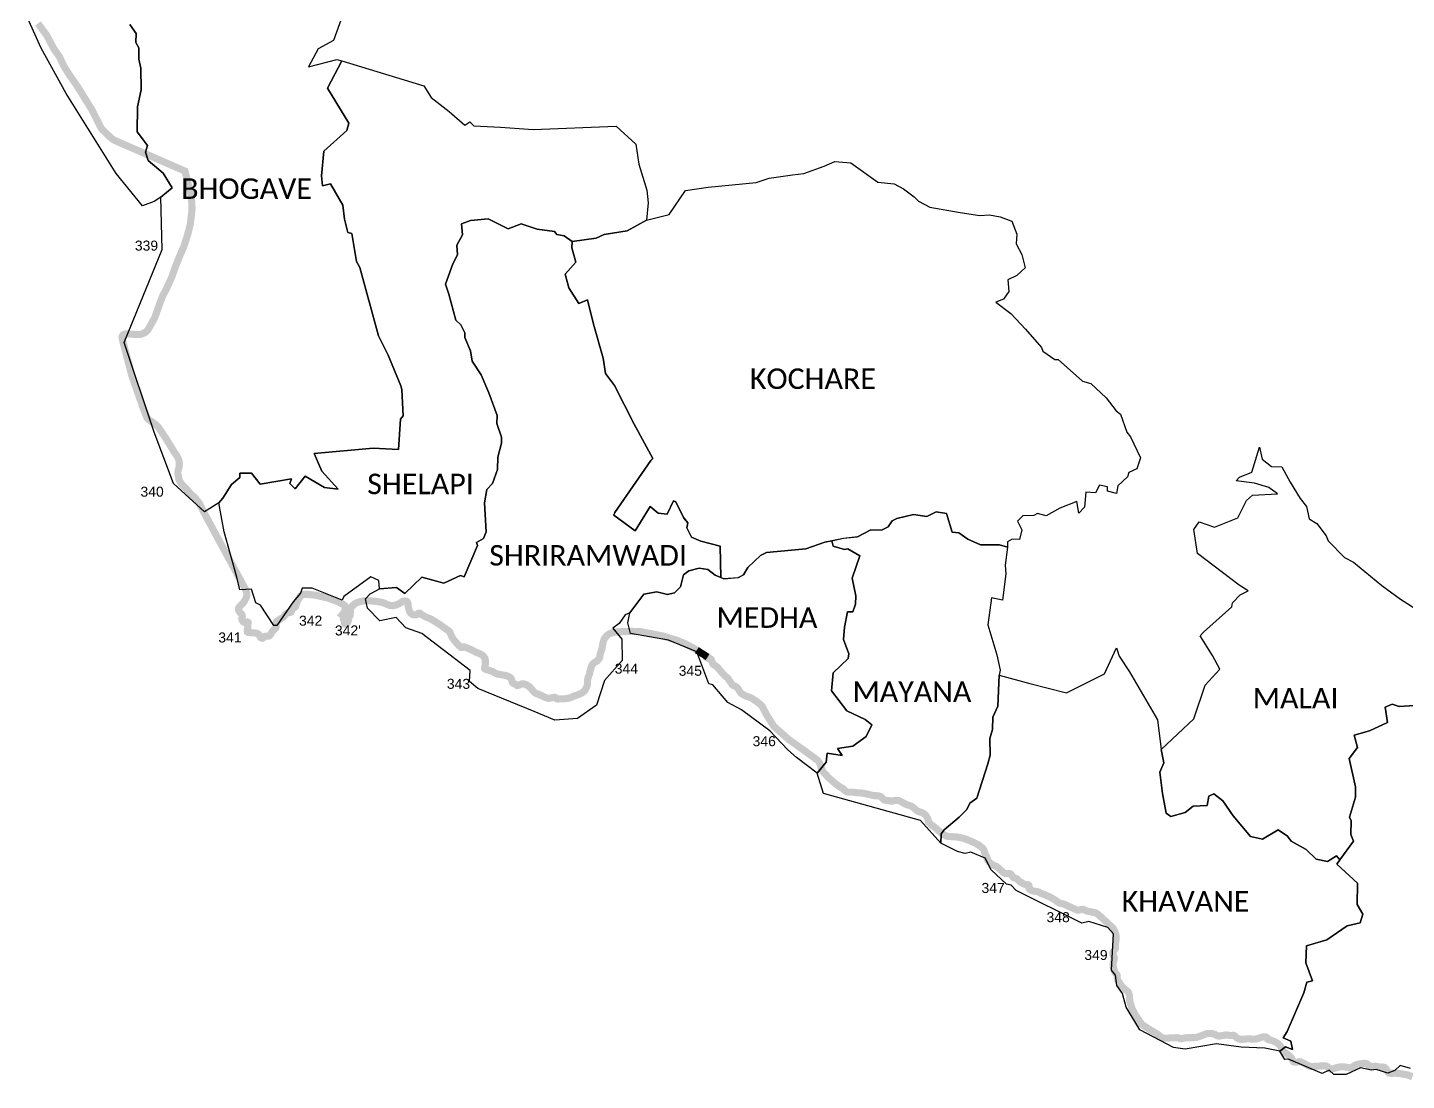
# Model space of a CAD drawing. Header units: metres. Extents: x 0 to 561379, y 0 to 4092696.
# Drawn here: x 339055 to 348725, y 1759453 to 1766838 of the extents above; entities that cross this region are included whole.
import ezdxf

# ---------------------------------------------------------------- set-up
doc = ezdxf.new("R2010")
doc.units = ezdxf.units.M
for name, color, linetype in [('COASTLINE', 5, 'Continuous'), ('NATURALLY PROTECTED', 3, 'Continuous'), ('VILLAGE BOUNDRY', 32, 'Continuous'), ('VILLAGE NAME', 1, 'Continuous')]:
    doc.layers.add(name, color=color, linetype=linetype)
doc.styles.get("Standard").update_dxf_attribs({"font": 'arial.ttf'})

msp = doc.modelspace()

# ---------------------------------------------------------------- linework, layer by layer
at = {"layer": 'COASTLINE', "const_width": 50, "flags": 128}
msp.add_lwpolyline([(339127.8, 1766866.6), (339189.1, 1766783.4), (339235.2, 1766694.7), (339279.3, 1766631.2), (339309.4, 1766566.2), (339348.9, 1766504.8), (339407.7, 1766419.7), (339446.7, 1766356.9), (339504.1, 1766264.2), (339562.5, 1766148.1), (339577.6, 1766122.9), (339608.2, 1766093.8), (339637.8, 1766065.6), (339652.8, 1766053.8), (339669.1, 1766044.4), (339674.1, 1766042.6), (340158.2, 1765831.1), (340178.5, 1765751.3), (340197.6, 1765684.4), (340206.2, 1765612.1), (340208.3, 1765562.4), (340203.3, 1765520.9), (340196.1, 1765460.3), (340177.1, 1765384.9), (340149, 1765296.9), (340125.3, 1765244), (340089.9, 1765156.1), (340064.9, 1765084.9), (340021.9, 1764990.9), (340005.8, 1764963.2), (339986.1, 1764914.9), (339946, 1764801.1), (339921.3, 1764757.4), (339898.5, 1764717), (339880.4, 1764699.7), (339862.3, 1764690.4), (339843.8, 1764685.3), (339820.9, 1764684.7), (339777.9, 1764687.5), (339748.1, 1764689.4), (339740, 1764689), (339735.5, 1764688.1), (339731.4, 1764686.6), (339725.6, 1764682.9), (339722.2, 1764679.7), (339719.7, 1764676), (339718.2, 1764673), (339717, 1764666.6), (339717.9, 1764657.9), (339724, 1764631.7), (339735.3, 1764589.4), (339765.9, 1764472.8), (339787.3, 1764391.3), (339803.4, 1764345.6), (339864.9, 1764169.4), (339892.6, 1764100.1), (339904.8, 1764087.8), (339956, 1764051.2), (339973.4, 1764032.1), (339997.8, 1763996), (340023.6, 1763958), (340063, 1763893.6), (340086.8, 1763854.8), (340103.2, 1763832.8), (340112.5, 1763813.1), (340116.5, 1763799.8), (340119.8, 1763780.2), (340117.6, 1763758), (340112.6, 1763736.3), (340110.1, 1763727.2), (340108, 1763720), (340108, 1763711.8), (340111.6, 1763693.1), (340115.5, 1763672.3), (340117.4, 1763665.4), (340120.2, 1763658.4), (340124.4, 1763651.2), (340129, 1763643.3), (340136.6, 1763634.1), (340149.8, 1763620.5), (340154.9, 1763615.3), (340165.6, 1763604.2), (340180.6, 1763588.1), (340196.3, 1763568.9), (340231.9, 1763536.7), (340259.9, 1763501.1), (340284.1, 1763450.3), (340334, 1763357.9), (340390.1, 1763254.1), (340441.6, 1763158.8), (340521.2, 1763011.5), (340561.2, 1762937.3), (340583.9, 1762895.5), (340588, 1762886.4), (340591.8, 1762875.1), (340592.6, 1762863.3), (340591.7, 1762851), (340587.1, 1762836.5), (340578.6, 1762819.6), (340566.2, 1762800.4), (340551.8, 1762787.6), (340540, 1762774.4), (340534.5, 1762764.9), (340533.8, 1762756.5), (340536.5, 1762746.3), (340546.5, 1762733.3), (340557.1, 1762722.2), (340559.9, 1762715.8), (340561.1, 1762708), (340559.5, 1762700.8), (340557, 1762689.8), (340559.2, 1762681.9), (340564.4, 1762672.6), (340572, 1762666.5), (340577, 1762664.7), (340583, 1762664.5), (340588.4, 1762666.4), (340593.6, 1762668.2), (340598.5, 1762667.9), (340601.3, 1762665.8), (340602.1, 1762662.1), (340600.7, 1762655.8), (340598.3, 1762645), (340599.1, 1762631.2), (340598.1, 1762617.9), (340595.2, 1762603.8), (340596.6, 1762598.4), (340602.6, 1762595), (340618.9, 1762593.7), (340634.5, 1762592.5), (340648.2, 1762591.4), (340658.4, 1762590.6), (340669.6, 1762586.2), (340679.2, 1762576.7), (340684.7, 1762566.7), (340688.6, 1762559.6), (340693.6, 1762556), (340700.4, 1762554.1), (340706.6, 1762556.2), (340713.2, 1762564.1), (340717.3, 1762566.3), (340727.4, 1762569.1), (340739.7, 1762569.6), (340747.5, 1762569.9), (340751.5, 1762571.7), (340758, 1762578.9), (340767.5, 1762595.5), (340775.4, 1762607.4), (340783.3, 1762614.6), (340791, 1762621.5), (340795.7, 1762626.8), (340798.1, 1762632.4), (340798.6, 1762643), (340796.6, 1762656.6), (340797.1, 1762663.3), (340800.6, 1762672), (340808.4, 1762677.6), (340827.4, 1762689.4), (340850.3, 1762703.5), (340856, 1762710.9), (340861.5, 1762720.6), (340870.8, 1762728.2), (340880.1, 1762732.3), (340887.6, 1762733.7), (340895.7, 1762735.2), (340901.7, 1762737.7), (340904.6, 1762741.9), (340906.1, 1762750.1), (340910.3, 1762758), (340917.1, 1762765.2), (340929.2, 1762771), (340935, 1762776.9), (340938.6, 1762792.7), (340946.3, 1762813.1), (340954.3, 1762826.8), (340962.1, 1762840), (340968.3, 1762850.6), (340978.1, 1762857.9), (340993.8, 1762862.4), (341020.6, 1762862.6), (341075.6, 1762856), (341160.5, 1762836.4), (341218.9, 1762815.4), (341253.3, 1762799.8), (341272.1, 1762789.2), (341278.8, 1762784), (341282.9, 1762778.6), (341283.8, 1762775.9), (341283.3, 1762772.7), (341281.9, 1762756.7), (341280.2, 1762751.9), (341277.5, 1762742.6), (341274.9, 1762733.6), (341272.6, 1762728.4), (341269.3, 1762726.8), (341264.2, 1762722), (341260.9, 1762718.3), (341265.3, 1762715), (341267.8, 1762717.6), (341272.8, 1762722.8), (341274.4, 1762723.2), (341275.6, 1762722.9), (341277.3, 1762722.1), (341278.1, 1762720.4), (341278.2, 1762716.7), (341277.1, 1762713.5), (341271.4, 1762704.3), (341269.2, 1762699), (341268.8, 1762693.5), (341269.8, 1762688.1), (341276, 1762679.2), (341278.9, 1762675), (341279.5, 1762672.2), (341278.7, 1762665), (341277.9, 1762658.4), (341279.2, 1762655.5), (341282.5, 1762653.6), (341285.9, 1762653.2), (341289.1, 1762653.8), (341293, 1762657), (341298.3, 1762663.5), (341300, 1762666.3), (341302.5, 1762673.6), (341304.2, 1762679), (341303.9, 1762685.7), (341304.2, 1762690.2), (341304.9, 1762692.7), (341307, 1762697.4), (341311.5, 1762704.2), (341314.6, 1762708.8), (341316.3, 1762712.6), (341316.1, 1762716), (341314.9, 1762721.3), (341314.8, 1762725.1), (341316, 1762728), (341317.9, 1762731), (341318.9, 1762734.9), (341319.8, 1762746.8), (341319.7, 1762756.2), (341320.7, 1762762.4), (341322.3, 1762766.4), (341324.8, 1762769.8), (341332.4, 1762780.8), (341345.9, 1762793.8), (341366.4, 1762805.2), (341393.7, 1762813.2), (341414.4, 1762815.8), (341438.5, 1762816.8), (341458.3, 1762816.6), (341481.4, 1762814.5), (341507.6, 1762811.1), (341523.5, 1762809.2), (341548.6, 1762803.7), (341570.4, 1762794.4), (341591.8, 1762785.3), (341615.6, 1762782.7), (341636, 1762786.6), (341662.3, 1762798), (341685, 1762812.6), (341698.3, 1762815.8), (341711.7, 1762814.9), (341718.5, 1762808.7), (341722.3, 1762799.4), (341724.1, 1762780.5), (341728.8, 1762760.3), (341731.6, 1762748.4), (341736.1, 1762737.3), (341741.9, 1762729.9), (341753.7, 1762721.4), (341764.2, 1762718.2), (341780.7, 1762718.6), (341788.3, 1762722.3), (341793.6, 1762728.6), (341798.2, 1762730.5), (341804.9, 1762730.3), (341810.3, 1762725.9), (341843.3, 1762705.6), (341882.9, 1762689.3), (341938.6, 1762655.2), (342011.6, 1762603.3), (342017.6, 1762594.7), (342023.2, 1762581.3), (342032.5, 1762559.4), (342043.8, 1762543.4), (342063.9, 1762520.8), (342078.7, 1762504.1), (342085.9, 1762499.2), (342089.5, 1762496.6), (342091.7, 1762494.2), (342094.8, 1762490.6), (342097.4, 1762489.4), (342101.8, 1762489.2), (342104.8, 1762490.6), (342106.2, 1762492.8), (342108.5, 1762494.1), (342112.6, 1762494.2), (342120.1, 1762493.7), (342135.6, 1762487.3), (342159.8, 1762477.2), (342194.8, 1762458.4), (342213, 1762451.1), (342231, 1762444), (342242.4, 1762437.2), (342254.5, 1762425.5), (342261.7, 1762414.9), (342263.5, 1762407.1), (342265.2, 1762399.2), (342265.3, 1762372.6), (342261.6, 1762355.9), (342259.2, 1762345.1), (342260.6, 1762340.8), (342265.7, 1762336.7), (342291, 1762329.6), (342316.2, 1762320.8), (342335.2, 1762309.3), (342349.7, 1762303.2), (342376.8, 1762298.5), (342399.1, 1762294.6), (342421.5, 1762288.9), (342437.2, 1762281), (342445.5, 1762272.9), (342449.8, 1762263.5), (342453, 1762247.7), (342456.2, 1762241.1), (342463, 1762236.7), (342475, 1762232.7), (342480.7, 1762228), (342485.9, 1762223.6), (342492.7, 1762223.1), (342502.9, 1762225.9), (342516.2, 1762233.1), (342526, 1762234.8), (342537.2, 1762233.4), (342545.9, 1762230.7), (342556.7, 1762225.9), (342573.6, 1762214.8), (342586.3, 1762201.5), (342606.4, 1762177.4), (342617.3, 1762168.6), (342626.6, 1762164.6), (342642.5, 1762159.4), (342659.7, 1762152.3), (342671.9, 1762145.2), (342687.7, 1762138.6), (342701.9, 1762133.7), (342708.3, 1762132.9), (342718.7, 1762134.5), (342730.4, 1762136.4), (342742.2, 1762139.2), (342751.9, 1762140), (342758.1, 1762137.5), (342762.8, 1762132.4), (342765.5, 1762129.5), (342771.3, 1762128.4), (342796.5, 1762129.1), (342822.2, 1762129.7), (342849.7, 1762133.5), (342865.6, 1762139.1), (342889.6, 1762149.9), (342903.5, 1762153.9), (342922.3, 1762161.3), (342945.6, 1762173.2), (342958.5, 1762183.3), (342966.2, 1762192.8), (342974.7, 1762209.8), (342979.2, 1762219.9), (342981.7, 1762230.1), (342982.2, 1762241.1), (342981.7, 1762255.5), (342982.9, 1762265.9), (342986.9, 1762279.2), (342989.9, 1762289.1), (342996.1, 1762304.3), (342997.8, 1762313.4), (343000.3, 1762326.6), (343008.5, 1762354.8), (343016.1, 1762369.9), (343023.9, 1762379.4), (343033.7, 1762386.2), (343039.5, 1762388.6), (343046, 1762392.6), (343050.5, 1762396.5), (343057.1, 1762404.5), (343062.7, 1762411.2), (343065.3, 1762415.6), (343067.5, 1762421.6), (343068.7, 1762431.6), (343069.7, 1762440.5), (343071.8, 1762449.2), (343078.8, 1762465.6), (343082.9, 1762478.4), (343088.5, 1762515.5), (343097.3, 1762545.5), (343105.2, 1762558.8), (343116.9, 1762572.3), (343134.6, 1762585.1), (343157, 1762594.2), (343184.8, 1762598.1), (343213.7, 1762600.4), (343241.5, 1762601.4), (343277.7, 1762602.7), (343312.5, 1762602.2), (343349.7, 1762601.6), (343421.7, 1762587.5), (343513, 1762569.5), (343605.8, 1762540.6), (343663.4, 1762518), (343730.3, 1762482.6), (343801.3, 1762437), (343824.1, 1762422.4), (343821.5, 1762416.9), (343839.4, 1762406.8), (343841.8, 1762411), (343844.4, 1762409.5), (343848.3, 1762406), (343851.9, 1762400.1), (343854.9, 1762389.5), (343859.5, 1762378.1), (343861.3, 1762373.5), (343865.5, 1762369.4), (343875.7, 1762363.2), (343892.7, 1762351.3), (343901.4, 1762340.9), (343915.6, 1762323.9), (343920.6, 1762317.8), (343927.8, 1762309.2), (343943.7, 1762292), (343962.9, 1762276.3), (343969.8, 1762268.5), (343976.8, 1762256.7), (343984.7, 1762246.4), (343995.4, 1762230.3), (344001.6, 1762224.2), (344011.8, 1762219.9), (344021.4, 1762215.9), (344028.7, 1762210.7), (344036.7, 1762202.2), (344041.7, 1762194.1), (344046.5, 1762186.1), (344053.4, 1762174.9), (344060.1, 1762167.5), (344072.8, 1762159.2), (344089.2, 1762150.5), (344109.1, 1762143.4), (344121.3, 1762139.1), (344136.2, 1762131.9), (344148.6, 1762122.8), (344164.7, 1762112.7), (344179.3, 1762101.7), (344189.5, 1762093.9), (344199.5, 1762085), (344206.2, 1762077), (344240.9, 1762012), (344288.6, 1761936.6), (344391.5, 1761845.6), (344448.4, 1761804.7), (344558.3, 1761725.7), (344595.4, 1761698.5), (344607.4, 1761682.4), (344616.3, 1761660), (344629.3, 1761627.2), (344633.2, 1761617.4), (344642.7, 1761608.3), (344655.1, 1761596.5), (344668.4, 1761579.7), (344690.8, 1761560.3), (344720, 1761534.9), (344753.4, 1761510.2), (344769.2, 1761503.3), (344775.7, 1761497), (344784.6, 1761488.4), (344791.7, 1761481.7), (344799.8, 1761476.9), (344810.1, 1761474.7), (344824.7, 1761475), (344840, 1761475.2), (344850.1, 1761473.5), (344859.7, 1761471.9), (344873.8, 1761469.6), (344898.8, 1761469.4), (344925.8, 1761465.4), (344963.5, 1761456.4), (344986.8, 1761450.8), (345000, 1761450.3), (345020, 1761449.4), (345033.7, 1761445.8), (345045.1, 1761438.7), (345052.1, 1761429), (345062.6, 1761420.5), (345066.7, 1761418.7), (345078.8, 1761416.7), (345095.5, 1761416.3), (345103, 1761414.6), (345108.7, 1761410.9), (345113.4, 1761410.9), (345127.6, 1761414), (345141, 1761417), (345150.2, 1761416.3), (345163.7, 1761415.4), (345176.4, 1761410.9), (345190.6, 1761402.6), (345206.2, 1761393.5), (345229, 1761383.9), (345253.4, 1761376.1), (345267.2, 1761367.5), (345274.7, 1761359.6), (345292, 1761345.4), (345304.5, 1761338.4), (345327.2, 1761331.7), (345349.7, 1761317.7), (345356.3, 1761310), (345361.5, 1761301.2), (345366.6, 1761292.7), (345368.9, 1761285.8), (345370.3, 1761277), (345374, 1761266.9), (345378.9, 1761260), (345393.1, 1761246), (345413, 1761231.1), (345426, 1761221.3), (345437.6, 1761210), (345461.9, 1761189.9), (345475.7, 1761178.5), (345495.9, 1761167.6), (345506.6, 1761165.1), (345525.1, 1761163.6), (345548.1, 1761161.8), (345575.4, 1761159.6), (345610.6, 1761152.8), (345639, 1761144.4), (345697.2, 1761118.7), (345728.1, 1761102.2), (345751.9, 1761082.8), (345760.5, 1761070.3), (345769.4, 1761044.8), (345778.8, 1761024.5), (345784.4, 1761012.4), (345788.3, 1760997.2), (345796.1, 1760986.7), (345813.6, 1760971.6), (345820.8, 1760965.4), (345831.5, 1760960.2), (345845.9, 1760955.9), (345853.7, 1760951), (345863.9, 1760942), (345870.2, 1760936.3), (345886.3, 1760922), (345900.4, 1760909.4), (345911.4, 1760904.4), (345926.2, 1760903.6), (345938.8, 1760903), (345946.9, 1760902.5), (345951.4, 1760899.3), (345957.1, 1760890.6), (345965.3, 1760878.2), (345971.5, 1760873.8), (345986.1, 1760870.2), (345996.1, 1760864.8), (346006.3, 1760853.7), (346015.1, 1760846), (346024.8, 1760840.7), (346033.5, 1760836), (346038.4, 1760832), (346045.4, 1760829), (346058.4, 1760826.9), (346066.6, 1760825.6), (346072.7, 1760824.7), (346077.3, 1760821.2), (346078.4, 1760817.6), (346077.2, 1760809.2), (346076.4, 1760803.9), (346077.6, 1760799.6), (346084.3, 1760792.7), (346096.7, 1760784.7), (346116, 1760779.8), (346132.4, 1760777.9), (346146.9, 1760773.6), (346155, 1760769.1), (346164.4, 1760764), (346185.6, 1760756.5), (346202.8, 1760748.2), (346218, 1760743), (346228.5, 1760737.1), (346243.8, 1760728.5), (346266.9, 1760714.4), (346283.4, 1760701.2), (346295, 1760695.8), (346316.3, 1760691), (346323.8, 1760689.4), (346358.1, 1760673.5), (346376.4, 1760665.1), (346389.8, 1760658.9), (346401, 1760653.7), (346413.3, 1760648.1), (346423.7, 1760646.9), (346439.5, 1760649.8), (346454.5, 1760652.5), (346467, 1760649.2), (346479.4, 1760642), (346493.1, 1760639.2), (346522.9, 1760633), (346544.1, 1760628.6), (346556.2, 1760622.4), (346581.2, 1760600.9), (346627.8, 1760557.4), (346667.7, 1760520.2), (346679.5, 1760499.2), (346688.1, 1760472.4), (346688.1, 1760438.3), (346684.4, 1760409.1), (346685.2, 1760388), (346684.1, 1760379.5), (346678.4, 1760369.5), (346671.9, 1760358.1), (346666.6, 1760348.8), (346665.6, 1760342.6), (346667.6, 1760333.2), (346672.6, 1760323.5), (346675.7, 1760317.5), (346676.7, 1760310.7), (346675.9, 1760300.1), (346672.1, 1760288.1), (346668.4, 1760276.2), (346667.2, 1760261.1), (346668.4, 1760250), (346671.6, 1760240.7), (346674.4, 1760232.5), (346677.4, 1760219.3), (346680.6, 1760210.8), (346686.3, 1760202.8), (346693.1, 1760196.5), (346695.5, 1760192.8), (346696.5, 1760184.8), (346695.9, 1760179), (346696.2, 1760170.6), (346701.3, 1760153.7), (346721.9, 1760123.2), (346740.9, 1760099.5), (346763.3, 1760082.3), (346771.6, 1760075.8), (346775.4, 1760068.9), (346780.9, 1760056.1), (346782.8, 1760042.4), (346784.1, 1760013.3), (346787.5, 1759996.9), (346795, 1759977.7), (346798.6, 1759961.8), (346800.8, 1759952.4), (346803.8, 1759948.8), (346808.9, 1759942.9), (346815.1, 1759929.8), (346823.4, 1759911.9), (346841.9, 1759886.6), (346867.4, 1759847.3), (346913.9, 1759816.1), (346970.5, 1759782.8), (346986.9, 1759770.2), (347000.6, 1759759.5), (347009.5, 1759752.6), (347018.9, 1759750), (347049.8, 1759749.5), (347071.5, 1759751.1), (347114.8, 1759752.6), (347130.3, 1759750.2), (347140.8, 1759745.5), (347147.7, 1759744.9), (347152.2, 1759746.3), (347164.3, 1759749.9), (347176.9, 1759751.2), (347192.3, 1759752.8), (347207.4, 1759752.8), (347228.6, 1759752.7), (347253.4, 1759754.6), (347276.4, 1759762), (347309.6, 1759775.7), (347330.4, 1759781.9), (347356.8, 1759782.4), (347380.4, 1759775.7), (347402.9, 1759764.7), (347414.2, 1759763.9), (347441.5, 1759768.9), (347458, 1759772), (347474.6, 1759770), (347492.1, 1759767.9), (347511.8, 1759769.2), (347521.3, 1759764.9), (347536.1, 1759750.1), (347550.9, 1759743.2), (347570.8, 1759740.3), (347606, 1759743.8), (347626, 1759744.3), (347656.8, 1759741.7), (347676.1, 1759744.3), (347704, 1759753.6), (347719.2, 1759758.7), (347735.9, 1759758.9), (347746.8, 1759752.8), (347750.2, 1759744.9), (347758.7, 1759738.2), (347775.7, 1759734.8), (347800.9, 1759725), (347818.7, 1759714.9), (347836.4, 1759700.7), (347848.9, 1759682.9), (347857.4, 1759663.3), (347870.9, 1759650.6), (347901.4, 1759628), (347916.1, 1759612.6), (347922.2, 1759602), (347929.3, 1759589.5), (347932.8, 1759583.5), (347940.8, 1759580.6), (347958, 1759580.6), (347975.3, 1759584.1), (347985.9, 1759582.5), (348000.3, 1759575.3), (348012, 1759569.5), (348018.3, 1759566.3), (348028.6, 1759561.1), (348042.8, 1759554.1), (348058.3, 1759550), (348090.2, 1759551.9), (348134.5, 1759554.5), (348155.9, 1759555.7), (348169.3, 1759550.3), (348183.1, 1759539.4), (348190.8, 1759533.4), (348199, 1759533.1), (348216.3, 1759536), (348236.3, 1759542.9), (348262.6, 1759548.5), (348288.7, 1759548.5), (348309.6, 1759544.2), (348326.4, 1759540.8), (348338.6, 1759541.6), (348348.9, 1759546.3), (348355.8, 1759554.3), (348370.7, 1759562), (348386.1, 1759566.8), (348408.3, 1759569.7), (348431.8, 1759572.8), (348445.7, 1759570), (348458.7, 1759559.4), (348473.3, 1759552.2), (348491.1, 1759550.1), (348508.1, 1759552.2), (348525.1, 1759549.3), (348545.5, 1759545.8), (348560, 1759546.9), (348571.2, 1759543.9), (348583.1, 1759532.3), (348592.1, 1759516.1), (348595.5, 1759510), (348603.3, 1759503.9), (348615, 1759502.9), (348633.3, 1759502.9), (348653.6, 1759503.4), (348677.6, 1759501.1), (348706.3, 1759496.4), (348735.3, 1759490.9), (348767, 1759477.8)], dxfattribs=at)
at = {"layer": 'NATURALLY PROTECTED', "const_width": 50, "flags": 128}
for points in [[(340158.2, 1765831.1), (340178.5, 1765751.3), (340197.6, 1765684.4), (340206.2, 1765612.1), (340208.3, 1765562.4), (340203.3, 1765520.9), (340196.1, 1765460.3), (340177.1, 1765384.9), (340149, 1765296.9), (340125.3, 1765244), (340089.9, 1765156.1), (340064.9, 1765084.9), (340021.9, 1764990.9), (340005.8, 1764963.2), (339986.1, 1764914.9), (339946, 1764801.1), (339921.3, 1764757.4), (339898.5, 1764717), (339880.4, 1764699.7), (339862.3, 1764690.4), (339843.8, 1764685.3), (339832.3, 1764685)], [(339895.1, 1764097.6), (339904.8, 1764087.8), (339956, 1764051.2), (339973.4, 1764032.1), (339997.8, 1763996), (340023.6, 1763958), (340063, 1763893.6), (340086.8, 1763854.8), (340103.2, 1763832.8), (340112.5, 1763813.1), (340116.5, 1763799.8), (340119.8, 1763780.2), (340117.6, 1763758), (340112.6, 1763736.3), (340110.1, 1763727.2), (340108, 1763720), (340108, 1763711.8), (340111.6, 1763693.1), (340115.5, 1763672.3), (340117.4, 1763665.4), (340120.2, 1763658.4), (340124.4, 1763651.2), (340129, 1763643.3), (340136.6, 1763634.1), (340149.8, 1763620.5), (340154.9, 1763615.3), (340165.6, 1763604.2), (340180.6, 1763588.1), (340196.3, 1763568.9), (340231.9, 1763536.7), (340259.9, 1763501.1), (340284.1, 1763450.3), (340334, 1763357.9), (340390.1, 1763254.1), (340441.6, 1763158.8), (340484.7, 1763079)], [(340581.2, 1762900.4), (340583.9, 1762895.5), (340588, 1762886.4), (340591.8, 1762875.1), (340592.6, 1762863.3), (340591.7, 1762851), (340587.1, 1762836.5), (340578.6, 1762819.6), (340566.2, 1762800.4), (340551.8, 1762787.6), (340540, 1762774.4), (340534.5, 1762764.9), (340533.8, 1762756.5), (340536.5, 1762746.3), (340546.5, 1762733.3), (340557.1, 1762722.2), (340559.9, 1762715.8), (340561.1, 1762708), (340559.5, 1762700.8), (340557, 1762689.8), (340559.2, 1762681.9), (340564.4, 1762672.6), (340572, 1762666.5), (340577, 1762664.7), (340583, 1762664.5), (340588.4, 1762666.4), (340593.6, 1762668.2), (340598.5, 1762667.9), (340601.3, 1762665.8), (340602.1, 1762662.1), (340600.7, 1762655.8), (340598.3, 1762645), (340599.1, 1762631.2), (340598.5, 1762623.5)], [(340944.5, 1762808.2), (340946.3, 1762813.1), (340954.3, 1762826.8), (340962.1, 1762840), (340968.3, 1762850.6), (340978.1, 1762857.9), (340993.8, 1762862.4), (341020.6, 1762862.6), (341075.6, 1762856), (341160.5, 1762836.4), (341218.9, 1762815.4), (341253.3, 1762799.8), (341272.1, 1762789.2), (341278.8, 1762784), (341282.9, 1762778.6)], [(341481.4, 1762814.5), (341507.6, 1762811.1), (341523.5, 1762809.2), (341548.6, 1762803.7), (341570.4, 1762794.4), (341591.8, 1762785.3), (341615.6, 1762782.7), (341636, 1762786.6), (341662.3, 1762798), (341685, 1762812.6), (341698.3, 1762815.8), (341711.7, 1762814.9), (341718.5, 1762808.7), (341722.3, 1762799.4), (341724.1, 1762780.5), (341728.8, 1762760.3), (341731.6, 1762748.4), (341736.1, 1762737.3), (341741.9, 1762729.9), (341753.7, 1762721.4), (341764.2, 1762718.2), (341780.7, 1762718.6), (341788.3, 1762722.3), (341793.6, 1762728.6), (341798.2, 1762730.5), (341804.9, 1762730.3), (341810.3, 1762725.9), (341843.3, 1762705.6), (341882.9, 1762689.3), (341938.6, 1762655.2), (342011.6, 1762603.3), (342017.6, 1762594.7), (342023.2, 1762581.3), (342032.5, 1762559.4), (342043.8, 1762543.4), (342063.9, 1762520.8), (342078.7, 1762504.1), (342085.9, 1762499.2), (342089.5, 1762496.6), (342091.7, 1762494.2), (342094.8, 1762490.6), (342097.4, 1762489.4), (342101.8, 1762489.2), (342104.8, 1762490.6), (342106.2, 1762492.8), (342108.5, 1762494.1), (342112.6, 1762494.2), (342120.1, 1762493.7), (342135.6, 1762487.3), (342159.8, 1762477.2), (342194.8, 1762458.4), (342213, 1762451.1), (342231, 1762444), (342242.4, 1762437.2), (342254.5, 1762425.5), (342261.7, 1762414.9), (342263.5, 1762407.1), (342265.2, 1762399.2), (342265.3, 1762372.6), (342261.6, 1762355.9), (342259.2, 1762345.1), (342260.6, 1762340.8), (342265.7, 1762336.7), (342291, 1762329.6), (342316.2, 1762320.8), (342335.2, 1762309.3), (342349.7, 1762303.2), (342376.8, 1762298.5), (342399.1, 1762294.6), (342421.5, 1762288.9), (342437.2, 1762281), (342445.5, 1762272.9), (342449.8, 1762263.5), (342453, 1762247.7), (342456.2, 1762241.1), (342463, 1762236.7), (342475, 1762232.7), (342480.7, 1762228), (342485.9, 1762223.6), (342492.7, 1762223.1), (342502.9, 1762225.9), (342516.2, 1762233.1), (342526, 1762234.8), (342537.2, 1762233.4), (342545.9, 1762230.7), (342556.7, 1762225.9), (342573.6, 1762214.8), (342586.3, 1762201.5), (342606.4, 1762177.4), (342617.3, 1762168.6), (342626.6, 1762164.6), (342642.5, 1762159.4), (342659.7, 1762152.3), (342671.9, 1762145.2), (342687.7, 1762138.6), (342701.9, 1762133.7), (342708.3, 1762132.9), (342714.3, 1762133.9)], [(341277.3, 1762722.1), (341278.1, 1762720.4), (341278.2, 1762716.7), (341277.1, 1762713.5), (341271.4, 1762704.3), (341269.2, 1762699), (341268.8, 1762693.5), (341269.8, 1762688.1), (341276, 1762679.2), (341278.9, 1762675), (341279.5, 1762672.2), (341278.7, 1762665), (341277.9, 1762658.4), (341279.2, 1762655.5), (341282.5, 1762653.6), (341285.9, 1762653.2), (341289.1, 1762653.8), (341293, 1762657), (341298.3, 1762663.5), (341300, 1762666.3), (341302.5, 1762673.6), (341304.2, 1762679), (341303.9, 1762685.7), (341304.2, 1762690.2), (341304.9, 1762692.7), (341307, 1762697.4), (341311.5, 1762704.2), (341314.6, 1762708.8), (341316.3, 1762712.6), (341316.1, 1762716), (341314.9, 1762721.3), (341314.8, 1762725.1), (341316, 1762728), (341317.9, 1762731), (341318.9, 1762734.9), (341319.8, 1762746.8), (341319.7, 1762756.2), (341320.7, 1762762.4), (341322.3, 1762766.4), (341324.8, 1762769.8), (341332.4, 1762780.8), (341333.3, 1762781.6)], [(342982.2, 1762241.4), (342981.7, 1762255.5), (342982.9, 1762265.9), (342986.9, 1762279.2), (342989.9, 1762289.1), (342996.1, 1762304.3), (342997.8, 1762313.4), (343000.3, 1762326.6), (343008.5, 1762354.8), (343016.1, 1762369.9), (343023.9, 1762379.4), (343033.7, 1762386.2), (343039.5, 1762388.6), (343046, 1762392.6), (343050.5, 1762396.5), (343057.1, 1762404.5), (343062.7, 1762411.2), (343065.3, 1762415.6), (343067.5, 1762421.6), (343068.7, 1762431.6), (343069.7, 1762440.5), (343071.8, 1762449.2), (343078.8, 1762465.6), (343082.9, 1762478.4), (343088.5, 1762515.5), (343097.3, 1762545.5), (343105.2, 1762558.8), (343106.7, 1762560.5)], [(343748.2, 1762471.1), (343801.3, 1762437), (343824.1, 1762422.4)], [(343841.8, 1762411), (343844.4, 1762409.5), (343848.3, 1762406), (343851.9, 1762400.1), (343854.9, 1762389.5), (343859.5, 1762378.1), (343861.3, 1762373.5), (343865.5, 1762369.4), (343875.7, 1762363.2), (343892.7, 1762351.3), (343901.4, 1762340.9), (343915.6, 1762323.9), (343920.6, 1762317.8), (343927.8, 1762309.2), (343943.7, 1762292), (343962.9, 1762276.3), (343969.8, 1762268.5), (343976.8, 1762256.7), (343984.7, 1762246.4), (343995.4, 1762230.3), (344001.6, 1762224.2), (344011.8, 1762219.9), (344021.4, 1762215.9), (344028.7, 1762210.7), (344036.7, 1762202.2), (344041.7, 1762194.1), (344046.5, 1762186.1), (344053.4, 1762174.9), (344060.1, 1762167.5), (344072.8, 1762159.2), (344089.2, 1762150.5), (344109.1, 1762143.4), (344121.3, 1762139.1), (344136.2, 1762131.9), (344148.6, 1762122.8), (344164.7, 1762112.7), (344179.3, 1762101.7), (344189.5, 1762093.9), (344199.5, 1762085), (344206.2, 1762077), (344240.9, 1762012), (344288.6, 1761936.6), (344391.5, 1761845.6), (344448.4, 1761804.7), (344558.3, 1761725.7), (344595.4, 1761698.5), (344607.4, 1761682.4), (344616.3, 1761660), (344629.3, 1761627.2), (344633.2, 1761617.4)], [(345605.7, 1761153.8), (345610.6, 1761152.8), (345639, 1761144.4), (345697.2, 1761118.7), (345728.1, 1761102.2), (345751.9, 1761082.8), (345760.5, 1761070.3), (345769.4, 1761044.8), (345778.8, 1761024.5), (345784.4, 1761012.4), (345788.3, 1760997.2), (345796.1, 1760986.7), (345813.6, 1760971.6), (345820.8, 1760965.4), (345831.5, 1760960.2), (345845.9, 1760955.9), (345853.7, 1760951), (345863.9, 1760942), (345870.2, 1760936.3), (345886.3, 1760922), (345900.4, 1760909.4), (345911.4, 1760904.4), (345926.2, 1760903.6), (345938.8, 1760903), (345946.9, 1760902.5), (345951.4, 1760899.3), (345957.1, 1760890.6), (345965.3, 1760878.2), (345971.5, 1760873.8), (345986.1, 1760870.2), (345996.1, 1760864.8), (346006.3, 1760853.7), (346015.1, 1760846), (346024.8, 1760840.7), (346033.5, 1760836), (346038.4, 1760832), (346045.4, 1760829), (346058.4, 1760826.9), (346066.6, 1760825.6), (346072.7, 1760824.7), (346077.3, 1760821.2), (346078.4, 1760817.6), (346077.2, 1760809.2), (346076.4, 1760803.9), (346077.6, 1760799.6), (346078.4, 1760798.8)], [(346277.8, 1760705.7), (346283.4, 1760701.2), (346295, 1760695.8), (346316.3, 1760691), (346323.8, 1760689.4), (346358.1, 1760673.5), (346376.4, 1760665.1), (346389.8, 1760658.9), (346401, 1760653.7), (346413.3, 1760648.1), (346423.7, 1760646.9), (346439.5, 1760649.8), (346454.5, 1760652.5), (346467, 1760649.2), (346479.4, 1760642), (346493.1, 1760639.2), (346522.9, 1760633), (346544.1, 1760628.6), (346553.5, 1760623.7)], [(346594.8, 1760588.3), (346627.8, 1760557.4), (346667.7, 1760520.2), (346679.5, 1760499.2), (346680, 1760497.6)], [(346687.1, 1760430.3), (346684.4, 1760409.1), (346685.2, 1760388), (346684.1, 1760379.5), (346678.4, 1760369.5), (346671.9, 1760358.1), (346666.6, 1760348.8), (346665.6, 1760342.6), (346667.6, 1760333.2), (346672.6, 1760323.5), (346675.7, 1760317.5), (346676.7, 1760310.7), (346675.9, 1760300.1), (346672.1, 1760288.1), (346668.4, 1760276.2), (346667.2, 1760261.1), (346668.3, 1760251.6), (346668.4, 1760250), (346671.6, 1760240.7), (346674.4, 1760232.5), (346677.4, 1760219.3), (346680.6, 1760210.8), (346686.3, 1760202.8), (346693.1, 1760196.5), (346695.5, 1760192.8), (346696.5, 1760184.8), (346695.9, 1760179), (346696.2, 1760170.6), (346701.3, 1760153.7), (346721.9, 1760123.2), (346740.9, 1760099.5), (346763.3, 1760082.3), (346771.6, 1760075.8), (346775.4, 1760068.9), (346780.9, 1760056.1), (346782.8, 1760042.4), (346784.1, 1760013.3), (346787.5, 1759996.9), (346795, 1759977.7), (346798.6, 1759961.8), (346800.8, 1759952.4), (346803.8, 1759948.8), (346808.9, 1759942.9), (346815.1, 1759929.8), (346823.4, 1759911.9), (346841.9, 1759886.6), (346867.4, 1759847.3), (346913.9, 1759816.1), (346970.5, 1759782.8), (346986.9, 1759770.2), (347000.6, 1759759.5), (347009.5, 1759752.6), (347018.9, 1759750), (347049.8, 1759749.5), (347071.5, 1759751.1), (347114.8, 1759752.6), (347130.3, 1759750.2), (347140.8, 1759745.5), (347147.7, 1759744.9), (347152.2, 1759746.3), (347164.3, 1759749.9), (347176.9, 1759751.2), (347192.3, 1759752.8), (347207.4, 1759752.8), (347228.6, 1759752.7), (347253.4, 1759754.6), (347276.4, 1759762), (347309.6, 1759775.7), (347330.4, 1759781.9), (347356.8, 1759782.4), (347380.4, 1759775.7), (347402.9, 1759764.7), (347414.2, 1759763.9), (347441.5, 1759768.9), (347458, 1759772), (347474.6, 1759770), (347492.1, 1759767.9), (347511.8, 1759769.2), (347521.3, 1759764.9), (347536.1, 1759750.1), (347550.9, 1759743.2), (347570.8, 1759740.3), (347606, 1759743.8), (347626, 1759744.3), (347656.8, 1759741.7), (347676.1, 1759744.3), (347704, 1759753.6), (347719.2, 1759758.7), (347735.9, 1759758.9), (347746.8, 1759752.8), (347750.2, 1759744.9), (347758.7, 1759738.2), (347775.7, 1759734.8), (347800.9, 1759725), (347818.7, 1759714.9), (347836.4, 1759700.7), (347848.9, 1759682.9), (347857.4, 1759663.3), (347870.9, 1759650.6), (347901.4, 1759628), (347916.1, 1759612.6), (347922.2, 1759602), (347929.3, 1759589.5), (347932.8, 1759583.5), (347940.8, 1759580.6), (347958, 1759580.6), (347975.3, 1759584.1), (347985.9, 1759582.5), (348000.3, 1759575.3), (348012, 1759569.5), (348018.3, 1759566.3), (348028.6, 1759561.1), (348042.8, 1759554.1), (348058.3, 1759550), (348090.2, 1759551.9), (348134.5, 1759554.5), (348155.9, 1759555.7), (348169.3, 1759550.3), (348183.1, 1759539.4), (348190.8, 1759533.4), (348199, 1759533.1), (348216.3, 1759536), (348236.3, 1759542.9), (348262.6, 1759548.5), (348288.7, 1759548.5), (348309.6, 1759544.2), (348326.4, 1759540.8), (348338.6, 1759541.6), (348348.9, 1759546.3), (348355.8, 1759554.3), (348370.7, 1759562), (348386.1, 1759566.8), (348408.3, 1759569.7), (348431.8, 1759572.8), (348445.7, 1759570), (348458.7, 1759559.4), (348473.3, 1759552.2), (348491.1, 1759550.1), (348508.1, 1759552.2), (348525.1, 1759549.3), (348545.5, 1759545.8), (348560, 1759546.9), (348571.2, 1759543.9), (348583.1, 1759532.3), (348592.1, 1759516.1), (348595.5, 1759510), (348603.3, 1759503.9), (348615, 1759502.9), (348633.3, 1759502.9)]]:
    msp.add_lwpolyline(points, dxfattribs=at)
at = {"layer": 'VILLAGE BOUNDRY'}
for points in [[(339772.8, 1766859.1, 0), (339816.9, 1766795.3, 0), (339814.8, 1766733.7, 0), (339836.1, 1766696.4, 0), (339834.3, 1766615.6, 0), (339848.4, 1766552.5, 0), (339851.9, 1766400.6, 0), (339826.4, 1766280.7, 0), (339822.2, 1766106, 0), (339896.1, 1766010.5, 0), (339882.6, 1765964.6, 0), (339900.7, 1765906.4, 0), (340004.7, 1765817.1, 0), (340068.6, 1765713.8, 0), (339988.8, 1765648.1, 0), (339941.8, 1765618.9, 0), (339860, 1765586.8, 0), (339675.1, 1765815.2, 0), (339325.6, 1766375.7, 0), (339149, 1766692.6, 0), (339054.7, 1766905.7, 0)], [(341263.4, 1766921.7, 0), (341200, 1766747.3, 0), (341092.4, 1766688, 0), (341024.2, 1766562.8, 0), (341223.4, 1766614.8, 0), (341258.8, 1766604, 0), (341157.5, 1766413.7, 0), (341308.7, 1766167.6, 0), (341294.8, 1766115.8, 0), (341133.6, 1765970.2, 0), (341115.1, 1765797.7, 0), (341124, 1765728, 0), (341178.7, 1765742, 0), (341265.9, 1765592.8, 0), (341278.1, 1765495, 0), (341301.1, 1765400, 0), (341329.7, 1765392.3, 0), (341362.1, 1765196.1, 0), (341384.5, 1765155.8, 0), (341516.7, 1764674.6, 0), (341582.7, 1764538.8, 0), (341673.2, 1764324.9, 0), (341680.2, 1764298.4, 0), (341687.7, 1764113.7, 0), (341669.6, 1764091.5, 0), (341656.5, 1763877.1, 0), (341479.4, 1763887.9, 0), (341064, 1763850, 0), (341118.1, 1763726.3, 0), (341232.7, 1763599.1, 0), (341137, 1763611.3, 0), (341001.9, 1763690.1, 0), (340930.6, 1763601.9, 0), (340895, 1763640.3, 0), (340904.8, 1763672.6, 0), (340687.1, 1763635.1, 0), (340625.2, 1763713, 0), (340543.6, 1763711.1, 0), (340543.1, 1763681.8, 0), (340485.5, 1763632.8, 0), (340424.7, 1763536.8, 0), (340395.9, 1763505, 0), (340294.9, 1763441.3, 0), (340077.8, 1763639.6, 0), (339942, 1764000.5, 0), (339733.2, 1764628.4, 0), (339997.5, 1765280.5, 0), (339988.8, 1765648.1, 0), (340068.6, 1765713.8, 0), (340004.7, 1765817.1, 0), (339900.7, 1765906.4, 0), (339882.6, 1765964.6, 0), (339896.1, 1766010.5, 0), (339822.2, 1766106, 0), (339826.4, 1766280.7, 0), (339851.9, 1766400.6, 0), (339848.4, 1766552.5, 0), (339834.3, 1766615.6, 0), (339836.1, 1766696.4, 0), (339814.8, 1766733.7, 0), (339816.9, 1766795.3, 0), (339772.8, 1766859.1, 0)], [(348782.4, 1762083, 0), (348673.6, 1762076.2, 0), (348624.1, 1762091.9, 0), (348576.6, 1762070.5, 0), (348593.1, 1761963, 0), (348465, 1761905.8, 0), (348359.3, 1761874, 0), (348381.2, 1761787.6, 0), (348323.8, 1761710.6, 0), (348367.8, 1761511.4, 0), (348367.6, 1761440.2, 0), (348324.8, 1761300.3, 0), (348337.2, 1761273.5, 0), (348335.1, 1761177.5, 0), (348353.6, 1761130.7, 0), (348257.6, 1761001.2, 0), (348235.2, 1761027.7, 0), (348171, 1760987.7, 0), (348092.8, 1761005.6, 0), (348023, 1761071.7, 0), (347916, 1761131.2, 0), (347890, 1761165.7, 0), (347825.3, 1761209.7, 0), (347715.3, 1761144.5, 0), (347632.5, 1761164.8, 0), (347510.3, 1761309.1, 0), (347437.5, 1761414.5, 0), (347375.4, 1761463.1, 0), (347340.2, 1761445.5, 0), (347327.6, 1761382.1, 0), (347228.8, 1761377.3, 0), (347173.9, 1761331.3, 0), (347073.8, 1761305, 0), (347040.6, 1761327.1, 0), (347014.3, 1761465.9, 0), (346994.6, 1761613.9, 0), (347024.8, 1761680, 0), (347004.8, 1761774.9, 0), (347234.2, 1761988.7, 0), (347314.6, 1762225.7, 0), (347416.9, 1762337.7, 0), (347365.1, 1762433.2, 0), (347279.5, 1762571.1, 0), (347301.7, 1762597.8, 0), (347501.3, 1762774.7, 0), (347505.1, 1762801.7, 0), (347559.2, 1762857.7, 0), (347614.8, 1762887.4, 0), (347552.7, 1762927, 0), (347259.3, 1763148.3, 0), (347234.3, 1763317.6, 0), (347271.3, 1763371.5, 0), (347378.3, 1763333.2, 0), (347543, 1763399.8, 0), (347603.7, 1763519.9, 0), (347645.8, 1763559, 0), (347821.1, 1763566.4, 0), (347759.7, 1763612.6, 0), (347660.7, 1763642.6, 0), (347530.9, 1763658.1, 0), (347554.7, 1763683.7, 0), (347640.9, 1763720.1, 0), (347695.1, 1763895.4, 0), (347713.3, 1763811.4, 0), (347779.4, 1763758.4, 0), (347851.9, 1763755.6, 0), (347909.3, 1763648.7, 0), (347979.7, 1763533.6, 0), (348023.2, 1763478.7, 0), (348043.9, 1763391, 0), (348096.1, 1763358.9, 0), (348162.9, 1763272.4, 0), (348176.8, 1763238, 0), (348291.8, 1763121.5, 0), (348353.9, 1763087.6, 0), (348553.7, 1762924.8, 0), (348683.9, 1762827.3, 0), (348818.6, 1762742.9, 0)], [(348753.6, 1759537.1, 0), (348681.6, 1759557.2, 0), (348644.1, 1759522.3, 0), (348595.1, 1759502.7, 0), (348513.1, 1759529.4, 0), (348479.3, 1759524.9, 0), (348403.5, 1759541.1, 0), (348303.2, 1759495.3, 0), (348215.1, 1759495.3, 0), (348183.6, 1759523.6, 0), (348134.4, 1759502.2, 0), (347898, 1759601.1, 0), (347871.7, 1759600.3, 0), (347837, 1759657.9, 0), (347876.3, 1759689.2, 0), (347925.8, 1759670.7, 0), (347914.9, 1759729, 0), (347861.7, 1759752.1, 0), (347888.7, 1759797, 0), (348004.6, 1760066, 0), (348027.4, 1760142, 0), (348065.9, 1760151.8, 0), (348019.5, 1760277.4, 0), (348023.8, 1760397.6, 0), (348166.2, 1760438.5, 0), (348308.3, 1760537.9, 0), (348400.5, 1760558.2, 0), (348418.5, 1760618.3, 0), (348380.3, 1760686.1, 0), (348381.1, 1760836.6, 0), (348236.2, 1760970.4, 0), (348257.6, 1761001.2, 0), (348353.6, 1761130.7, 0), (348335.1, 1761177.5, 0), (348337.2, 1761273.5, 0), (348324.8, 1761300.3, 0), (348367.6, 1761440.2, 0), (348367.8, 1761511.4, 0), (348323.8, 1761710.6, 0), (348381.2, 1761787.6, 0), (348359.3, 1761874, 0), (348465, 1761905.8, 0), (348593.1, 1761963, 0), (348576.6, 1762070.5, 0), (348624.1, 1762091.9, 0), (348673.6, 1762076.2, 0), (348782.4, 1762083, 0)]]:
    msp.add_polyline3d(points, dxfattribs=at)
for points in [[(343407.9, 1765608.6, 0), (343394.3, 1765487.7, 0), (343260, 1765412.3, 0), (343099.3, 1765386.8, 0), (343043.4, 1765359.5, 0), (342873.5, 1765336.8, 0), (342819, 1765376.8, 0), (342767.7, 1765386.1, 0), (342750.7, 1765408.5, 0), (342628.9, 1765423.4, 0), (342517.4, 1765460.2, 0), (342424.1, 1765425, 0), (342285.5, 1765495.1, 0), (342160.6, 1765485.7, 0), (342098.4, 1765460.9, 0), (342104.3, 1765384.4, 0), (342065.2, 1765312.2, 0), (342069.4, 1765244.4, 0), (342037.1, 1765181.6, 0), (341985.1, 1765037.2, 0), (342008.7, 1764968.5, 0), (342057.5, 1764786.2, 0), (342092.4, 1764753.1, 0), (342121.8, 1764696.3, 0), (342121, 1764662.9, 0), (342160.3, 1764569.4, 0), (342172.4, 1764496.9, 0), (342234.9, 1764401.1, 0), (342288.7, 1764276.8, 0), (342348.5, 1764115.8, 0), (342346.4, 1764061.2, 0), (342378.2, 1763965, 0), (342379.2, 1763923.4, 0), (342353.6, 1763825.5, 0), (342350.3, 1763738.4, 0), (342314.4, 1763639, 0), (342275.7, 1763597.7, 0), (342259.8, 1763503.8, 0), (342270.7, 1763300.9, 0), (342251.4, 1763254.6, 0), (342204.2, 1763226.8, 0), (342210.4, 1763204.9, 0), (342117.1, 1762984.1, 0), (342090.9, 1762994.2, 0), (341975, 1762940.8, 0), (341820.2, 1762983.8, 0), (341701.4, 1762867.1, 0), (341642.3, 1762911.1, 0), (341523.6, 1762901.1, 0), (341517.3, 1762960.2, 0), (341462.5, 1762985.7, 0), (341271.7, 1762846, 0), (341262.2, 1762822.5, 0), (341050.8, 1762905.9, 0), (340980, 1762906.4, 0), (340968.8, 1762870.3, 0), (340917.5, 1762810.1, 0), (340803.6, 1762643, 0), (340781.1, 1762644, 0), (340688.6, 1762787.4, 0), (340656, 1762802.3, 0), (340624.8, 1762899, 0), (340542.6, 1762894.6, 0), (340521.4, 1762983.6, 0), (340434.4, 1763299.9, 0), (340395.9, 1763505, 0), (340424.7, 1763536.8, 0), (340485.5, 1763632.8, 0), (340543.1, 1763681.8, 0), (340543.6, 1763711.1, 0), (340625.2, 1763713, 0), (340687.1, 1763635.1, 0), (340904.8, 1763672.6, 0), (340895, 1763640.3, 0), (340930.6, 1763601.9, 0), (341001.9, 1763690.1, 0), (341137, 1763611.3, 0), (341232.7, 1763599.1, 0), (341118.1, 1763726.3, 0), (341064, 1763850, 0), (341479.4, 1763887.9, 0), (341656.5, 1763877.1, 0), (341669.6, 1764091.5, 0), (341687.7, 1764113.7, 0), (341680.2, 1764298.4, 0), (341673.2, 1764324.9, 0), (341582.7, 1764538.8, 0), (341516.7, 1764674.6, 0), (341384.5, 1765155.8, 0), (341362.1, 1765196.1, 0), (341329.7, 1765392.3, 0), (341301.1, 1765400, 0), (341278.1, 1765495, 0), (341265.9, 1765592.8, 0), (341178.7, 1765742, 0), (341124, 1765728, 0), (341115.1, 1765797.7, 0), (341133.6, 1765970.2, 0), (341294.8, 1766115.8, 0), (341308.7, 1766167.6, 0), (341157.5, 1766413.7, 0), (341258.8, 1766604, 0), (341832.9, 1766429.8, 0), (341885.2, 1766348.3, 0), (342010.4, 1766249.9, 0), (342120.5, 1766153.9, 0), (342155.7, 1766177.2, 0), (342183.7, 1766147.7, 0), (342372.1, 1766138.3, 0), (342600.2, 1766121.9, 0), (343183.7, 1766146.6, 0), (343319.9, 1766020.8, 0), (343341.3, 1765879.9, 0), (343398.5, 1765697.9, 0)], [(345595.2, 1765539.9, 0), (345733.2, 1765519.7, 0), (345801.9, 1765524.9, 0), (345874.8, 1765509.7, 0), (345956.6, 1765480, 0), (345992.2, 1765388.9, 0), (345987.2, 1765321.8, 0), (346027.2, 1765246.4, 0), (346050, 1765151.9, 0), (345992.9, 1765097.7, 0), (345930.1, 1765067.6, 0), (345937.7, 1764987.2, 0), (345898.2, 1764933.3, 0), (345844.7, 1764912, 0), (345951.4, 1764831.1, 0), (346054.1, 1764721.6, 0), (346165.8, 1764593.1, 0), (346175, 1764568.2, 0), (346258.3, 1764508.8, 0), (346282.9, 1764509.1, 0), (346453.8, 1764358.3, 0), (346511.8, 1764340.6, 0), (346619.4, 1764239.9, 0), (346688.8, 1764149.4, 0), (346719.2, 1764126.6, 0), (346764.5, 1763999.1, 0), (346790.4, 1763967.3, 0), (346859.9, 1763818.7, 0), (346834, 1763743.3, 0), (346778.4, 1763716.2, 0), (346769.8, 1763686.4, 0), (346700.9, 1763623.9, 0), (346692.5, 1763570.4, 0), (346628.5, 1763586.2, 0), (346629.2, 1763616.3, 0), (346573.2, 1763628.9, 0), (346543.4, 1763575.2, 0), (346476.4, 1763579.1, 0), (346468.1, 1763473.4, 0), (346427.4, 1763432.2, 0), (346414.5, 1763514.2, 0), (346295.1, 1763466.9, 0), (346199, 1763413.6, 0), (346137, 1763428.3, 0), (346113, 1763415.2, 0), (346034.1, 1763412.4, 0), (345996.6, 1763376.7, 0), (346027.8, 1763315, 0), (346012.3, 1763247.7, 0), (345959.3, 1763248.6, 0), (345927, 1763229.5, 0), (345926.4, 1763192.4, 0), (345872, 1763208.8, 0), (345738.6, 1763209.5, 0), (345650, 1763248.4, 0), (345586.7, 1763293.9, 0), (345538.1, 1763298, 0), (345499.2, 1763428.3, 0), (345427.7, 1763440.7, 0), (345362.1, 1763408.4, 0), (345268.7, 1763422.4, 0), (345151.3, 1763393.8, 0), (345119.3, 1763378.8, 0), (345089.7, 1763336.6, 0), (345044.2, 1763312.9, 0), (344968.4, 1763315.7, 0), (344874.8, 1763265.4, 0), (344777.4, 1763255.1, 0), (344694.9, 1763236.9, 0), (344646, 1763227.5, 0), (344514, 1763180.9, 0), (344237.8, 1763156.7, 0), (344194, 1763134.2, 0), (344105.2, 1763050.1, 0), (344075, 1762998.2, 0), (344039.4, 1762979.2, 0), (343937.6, 1762971.5, 0), (343916.6, 1762980.1, 0), (343911.5, 1763200.3, 0), (343775.5, 1763236.2, 0), (343710.9, 1763262.5, 0), (343678.1, 1763329.4, 0), (343684.9, 1763362.9, 0), (343657.8, 1763397.7, 0), (343600.9, 1763511.7, 0), (343585, 1763517.3, 0), (343541.3, 1763424.6, 0), (343476.9, 1763431.3, 0), (343420.8, 1763478.1, 0), (343316.5, 1763307.8, 0), (343166.6, 1763417.8, 0), (343174, 1763435.8, 0), (343424.9, 1763801.2, 0), (343440.3, 1763815.6, 0), (343308.4, 1764057.1, 0), (343171.8, 1764327.7, 0), (343108.1, 1764411.6, 0), (343091.7, 1764519.5, 0), (343024.5, 1764758.3, 0), (342982, 1764927.1, 0), (342920.6, 1764903, 0), (342849.6, 1765011.2, 0), (342825.4, 1765107.9, 0), (342899.9, 1765191.9, 0), (342871.2, 1765292.6, 0), (342873.4, 1765336.9, 0), (343043.4, 1765359.6, 0), (343099.3, 1765386.8, 0), (343260, 1765412.3, 0), (343394.3, 1765487.7, 0), (343553.3, 1765525.6, 0), (343668.7, 1765694.5, 0), (343827.3, 1765717.7, 0), (344163.8, 1765751, 0), (344256, 1765781.7, 0), (344418.4, 1765804, 0), (344499.6, 1765814, 0), (344640.6, 1765865.7, 0), (344715.5, 1765899.4, 0), (344827.4, 1765888.5, 0), (345017.3, 1765752.9, 0), (345131.4, 1765742.2, 0), (345198.1, 1765707.3, 0), (345273.3, 1765651.7, 0), (345302.1, 1765619, 0), (345381.4, 1765577.2, 0), (345595.2, 1765539.9, 0)], [(343916.6, 1762980.1, 0), (343876.8, 1762996.1, 0), (343826.3, 1763037.5, 0), (343763.8, 1763046.9, 0), (343692.1, 1763028.2, 0), (343655.9, 1762999.5, 0), (343632.8, 1762914.4, 0), (343591.7, 1762873.3, 0), (343543, 1762862.2, 0), (343466.9, 1762879.2, 0), (343375.9, 1762862.7, 0), (343278.5, 1762732.4, 0), (343245.6, 1762717.8, 0), (343204.7, 1762656.8, 0), (343160.3, 1762625, 0), (343222.5, 1762547.4, 0), (343224.2, 1762397.4, 0), (343100.9, 1762259, 0), (343044.4, 1762085.6, 0), (342911, 1761990.9, 0), (342752.4, 1761979, 0), (342606.9, 1762041.1, 0), (342212.8, 1762201.5, 0), (342155, 1762249.9, 0), (342159.3, 1762327.8, 0), (341820.9, 1762587.4, 0), (341708.5, 1762627.3, 0), (341640.1, 1762698.7, 0), (341525, 1762677, 0), (341439.3, 1762764.3, 0), (341425.3, 1762831.3, 0), (341457.3, 1762866.8, 0), (341523.6, 1762901.1, 0), (341642.3, 1762911.1, 0), (341701.4, 1762867.1, 0), (341820.2, 1762983.8, 0), (341975, 1762940.8, 0), (342090.9, 1762994.2, 0), (342117.1, 1762984.1, 0), (342210.4, 1763204.9, 0), (342204.2, 1763226.8, 0), (342251.4, 1763254.6, 0), (342270.7, 1763300.9, 0), (342259.8, 1763503.8, 0), (342275.7, 1763597.7, 0), (342314.4, 1763639, 0), (342350.3, 1763738.4, 0), (342353.6, 1763825.5, 0), (342379.2, 1763923.4, 0), (342378.2, 1763965, 0), (342346.4, 1764061.2, 0), (342348.5, 1764115.8, 0), (342288.7, 1764276.8, 0), (342234.9, 1764401.1, 0), (342172.4, 1764496.9, 0), (342160.3, 1764569.4, 0), (342121, 1764662.9, 0), (342121.8, 1764696.3, 0), (342092.4, 1764753.1, 0), (342057.5, 1764786.2, 0), (342008.7, 1764968.5, 0), (341985.1, 1765037.2, 0), (342037.1, 1765181.6, 0), (342069.4, 1765244.4, 0), (342065.2, 1765312.2, 0), (342104.3, 1765384.4, 0), (342098.4, 1765460.9, 0), (342160.6, 1765485.7, 0), (342285.5, 1765495.1, 0), (342424.1, 1765425, 0), (342517.4, 1765460.2, 0), (342628.9, 1765423.4, 0), (342750.7, 1765408.5, 0), (342767.7, 1765386.1, 0), (342819, 1765376.8, 0), (342873.5, 1765336.8, 0), (342871.2, 1765292.6, 0), (342899.9, 1765191.9, 0), (342825.3, 1765108, 0), (342849.7, 1765011.2, 0), (342920.6, 1764903, 0), (342982, 1764927.1, 0), (343024.4, 1764758.3, 0), (343091.8, 1764519.5, 0), (343108.1, 1764411.6, 0), (343171.7, 1764327.8, 0), (343308.3, 1764057.1, 0), (343440.3, 1763815.6, 0), (343424.9, 1763801.2, 0), (343174.1, 1763435.8, 0), (343166.6, 1763417.7, 0), (343316.5, 1763307.9, 0), (343420.8, 1763478.1, 0), (343476.8, 1763431.3, 0), (343541.3, 1763424.6, 0), (343584.9, 1763517.3, 0), (343600.9, 1763511.7, 0), (343657.7, 1763397.8, 0), (343685, 1763363, 0), (343678.1, 1763329.4, 0), (343710.9, 1763262.4, 0), (343775.5, 1763236.3, 0), (343911.5, 1763200.3, 0)], [(345926.3, 1763192.4, 0), (345911.9, 1763066.2, 0), (345914.7, 1763006.4, 0), (345891.7, 1762820.5, 0), (345813.9, 1762837.9, 0), (345788.9, 1762648.4, 0), (345852.4, 1762437.7, 0), (345875.4, 1762331, 0), (345869.5, 1762296.4, 0), (345860.3, 1762077.4, 0), (345824, 1762000.1, 0), (345821.8, 1761914.9, 0), (345802.3, 1761850.3, 0), (345806.4, 1761734.3, 0), (345790.4, 1761674.2, 0), (345712, 1761432.3, 0), (345662.7, 1761397.2, 0), (345641.2, 1761352.2, 0), (345587.4, 1761298.8, 0), (345482.2, 1761209.7, 0), (345461.9, 1761182.2, 0), (345458.7, 1761116.8, 0), (345316.2, 1761276.2, 0), (344637.5, 1761464.3, 0), (344592.2, 1761608.9, 0), (344655.4, 1761685.2, 0), (344662, 1761747.1, 0), (344767.7, 1761732.4, 0), (344735.4, 1761781.9, 0), (344842.2, 1761798.4, 0), (344935.2, 1761865.2, 0), (344976.1, 1761947, 0), (344928.5, 1761984.9, 0), (344800.2, 1762045.3, 0), (344692.8, 1762186.3, 0), (344704, 1762311.8, 0), (344810.2, 1762413.1, 0), (344813.7, 1762444.6, 0), (344777.1, 1762546.5, 0), (344784.9, 1762633.2, 0), (344805.1, 1762740.7, 0), (344842.4, 1762738.5, 0), (344860.3, 1762793.7, 0), (344862.4, 1762850.7, 0), (344836.9, 1762975.4, 0), (344891.7, 1763133.4, 0), (344808, 1763181.8, 0), (344783.6, 1763176.7, 0), (344704.3, 1763199.9, 0), (344694.9, 1763237, 0), (344777.4, 1763255.2, 0), (344874.8, 1763265.4, 0), (344968.5, 1763315.7, 0), (345044.2, 1763312.9, 0), (345089.6, 1763336.7, 0), (345119.3, 1763378.8, 0), (345151.2, 1763393.8, 0), (345268.7, 1763422.3, 0), (345362.1, 1763408.4, 0), (345427.7, 1763440.7, 0), (345499.2, 1763428.2, 0), (345538.1, 1763298, 0), (345586.7, 1763293.8, 0), (345650, 1763248.5, 0), (345738.6, 1763209.5, 0), (345872, 1763208.9, 0)], [(344976.1, 1761947, 0), (344935.2, 1761865.2, 0), (344842.2, 1761798.4, 0), (344735.4, 1761781.9, 0), (344767.7, 1761732.4, 0), (344662, 1761747.1, 0), (344655.4, 1761685.2, 0), (344592.2, 1761608.9, 0), (344447, 1761718, 0), (344386.9, 1761771.3, 0), (344260.5, 1761905, 0), (344062.7, 1762052.9, 0), (343966.5, 1762104.7, 0), (343859.9, 1762227.6, 0), (343831.5, 1762234.1, 0), (343749.2, 1762460, 0), (343550.2, 1762540, 0), (343283.5, 1762587.7, 0), (343265, 1762661.3, 0), (343278.5, 1762732.4, 0), (343375.9, 1762862.7, 0), (343466.9, 1762879.2, 0), (343543, 1762862.2, 0), (343591.7, 1762873.3, 0), (343632.8, 1762914.4, 0), (343655.9, 1762999.5, 0), (343692.1, 1763028.2, 0), (343763.8, 1763046.9, 0), (343826.3, 1763037.5, 0), (343876.8, 1762996.1, 0), (343916.6, 1762980.1, 0), (343937.6, 1762971.6, 0), (344039.4, 1762979.3, 0), (344075, 1762998.3, 0), (344105.2, 1763050.1, 0), (344194.1, 1763134.1, 0), (344237.8, 1763156.6, 0), (344514, 1763180.9, 0), (344646, 1763227.5, 0), (344694.9, 1763237, 0), (344704.3, 1763199.9, 0), (344783.6, 1763176.7, 0), (344808, 1763181.8, 0), (344891.7, 1763133.4, 0), (344836.9, 1762975.4, 0), (344862.4, 1762850.7, 0), (344860.3, 1762793.7, 0), (344842.4, 1762738.5, 0), (344805.1, 1762740.7, 0), (344784.9, 1762633.2, 0), (344777.1, 1762546.5, 0), (344813.7, 1762444.6, 0), (344810.2, 1762413.1, 0), (344704, 1762311.8, 0), (344692.8, 1762186.3, 0), (344800.2, 1762045.3, 0), (344928.5, 1761984.9, 0)], [(348418.5, 1760618.3, 0), (348400.5, 1760558.2, 0), (348308.3, 1760537.9, 0), (348166.2, 1760438.5, 0), (348023.8, 1760397.6, 0), (348019.5, 1760277.4, 0), (348065.9, 1760151.8, 0), (348027.4, 1760142, 0), (348004.6, 1760066, 0), (347888.7, 1759797, 0), (347861.7, 1759752.1, 0), (347914.9, 1759729, 0), (347925.8, 1759670.7, 0), (347876.3, 1759689.2, 0), (347837, 1759657.9, 0), (347731.8, 1759679.2, 0), (347566.5, 1759685.9, 0), (347393.9, 1759710.3, 0), (347172.7, 1759672.4, 0), (347092.3, 1759682.9, 0), (346856.1, 1759808.1, 0), (346758.5, 1759966.5, 0), (346733, 1760061.9, 0), (346692.9, 1760117.5, 0), (346684, 1760190.8, 0), (346657.2, 1760226.4, 0), (346670.4, 1760481.5, 0), (346630.3, 1760524.9, 0), (346498.1, 1760567.5, 0), (346448, 1760556.1, 0), (345987.3, 1760784.9, 0), (345952.6, 1760822, 0), (345920, 1760828.6, 0), (345813.4, 1760930.9, 0), (345769.9, 1761011.8, 0), (345670.3, 1761053, 0), (345631.1, 1761043.6, 0), (345576.3, 1761058, 0), (345458.7, 1761116.8, 0), (345461.9, 1761182.2, 0), (345482.2, 1761209.7, 0), (345587.4, 1761298.8, 0), (345641.2, 1761352.2, 0), (345662.7, 1761397.2, 0), (345712, 1761432.3, 0), (345790.4, 1761674.2, 0), (345806.4, 1761734.3, 0), (345802.3, 1761850.3, 0), (345821.8, 1761914.9, 0), (345824, 1762000.1, 0), (345860.3, 1762077.4, 0), (345869.5, 1762296.4, 0), (346083.4, 1762236, 0), (346340.6, 1762171.4, 0), (346606.6, 1762304.6, 0), (346692.8, 1762488.2, 0), (346711.3, 1762429.2, 0), (346783.3, 1762318.2, 0), (346980.1, 1761981.3, 0), (347004.8, 1761774.9, 0), (347024.8, 1761680, 0), (346994.6, 1761613.9, 0), (347014.3, 1761465.9, 0), (347040.6, 1761327.1, 0), (347073.8, 1761305, 0), (347173.9, 1761331.3, 0), (347228.8, 1761377.3, 0), (347327.6, 1761382.1, 0), (347340.2, 1761445.5, 0), (347375.4, 1761463.1, 0), (347437.5, 1761414.5, 0), (347510.3, 1761309.1, 0), (347632.5, 1761164.8, 0), (347715.3, 1761144.5, 0), (347825.3, 1761209.7, 0), (347890, 1761165.7, 0), (347916, 1761131.2, 0), (348023, 1761071.7, 0), (348092.8, 1761005.6, 0), (348171, 1760987.7, 0), (348235.2, 1761027.7, 0), (348257.6, 1761001.2, 0), (348236.2, 1760970.4, 0), (348381.1, 1760836.6, 0), (348380.3, 1760686.1, 0)]]:
    msp.add_polyline3d(points, close=True, dxfattribs=at)

# ---------------------------------------------------------------- texts
at = {"layer": 'NATURALLY PROTECTED', "char_height": 70, "attachment_point": 1}
for s, width, insert in [('339', 95.172, (339807.2, 1765343.6)), ('340', 605.685, (339846.4, 1763617.4)), ('342', 95.172, (340958.4, 1762712.4)), ("342'", 95.172, (341210.2, 1762644)), ('341', 352.318, (340392.2, 1762594.7)), ('344', 95.172, (343172.7, 1762376.1)), ('345', 95.172, (343621.3, 1762361.1)), ('343', 95.172, (341995.4, 1762269.6)), ('346', 95.172, (344139.5, 1761867.3)), ('347', 95.172, (345744.9, 1760837.9)), ('348', 95.172, (346201, 1760632.8)), ('349', 232.572, (346466.2, 1760367.7))]:
    msp.add_mtext_dynamic_manual_height_columns(s, width=width, gutter_width=1, heights=[0], dxfattribs=dict(at, insert=insert))
at = {"layer": 'VILLAGE NAME', "char_height": 143.7, "attachment_point": 1, "rotation": 359.9793}
for s, insert in [('{\\fCalibri|b0|i0|c0|p34;BHOGAVE}', (340132.1, 1765780)), ('{\\fCalibri|b0|i0|c0|p34;KOCHARE}', (344120.4, 1764446.8)), ('{\\fCalibri|b0|i0|c0|p34;SHELAPI}', (341436.6, 1763708.7)), ('{\\fCalibri|b0|i0|c0|p34;SHRIRAMWADI}', (342292.9, 1763208)), ('{\\fCalibri|b0|i0|c0|p34;MEDHA}', (343886.6, 1762771.2)), ('{\\fCalibri|b0|i0|c0|p34;MAYANA}', (344840.1, 1762251.5)), ('{\\fCalibri|b0|i0|c0|p34;MALAI}', (347647.1, 1762206.3)), ('{\\fCalibri|b0|i0|c0|p34;KHAVANE}', (346727.8, 1760780.8))]:
    msp.add_mtext_dynamic_manual_height_columns(s, width=1418, gutter_width=718.5, heights=[0], dxfattribs=dict(at, insert=insert))

doc.saveas('drawing.dxf')
